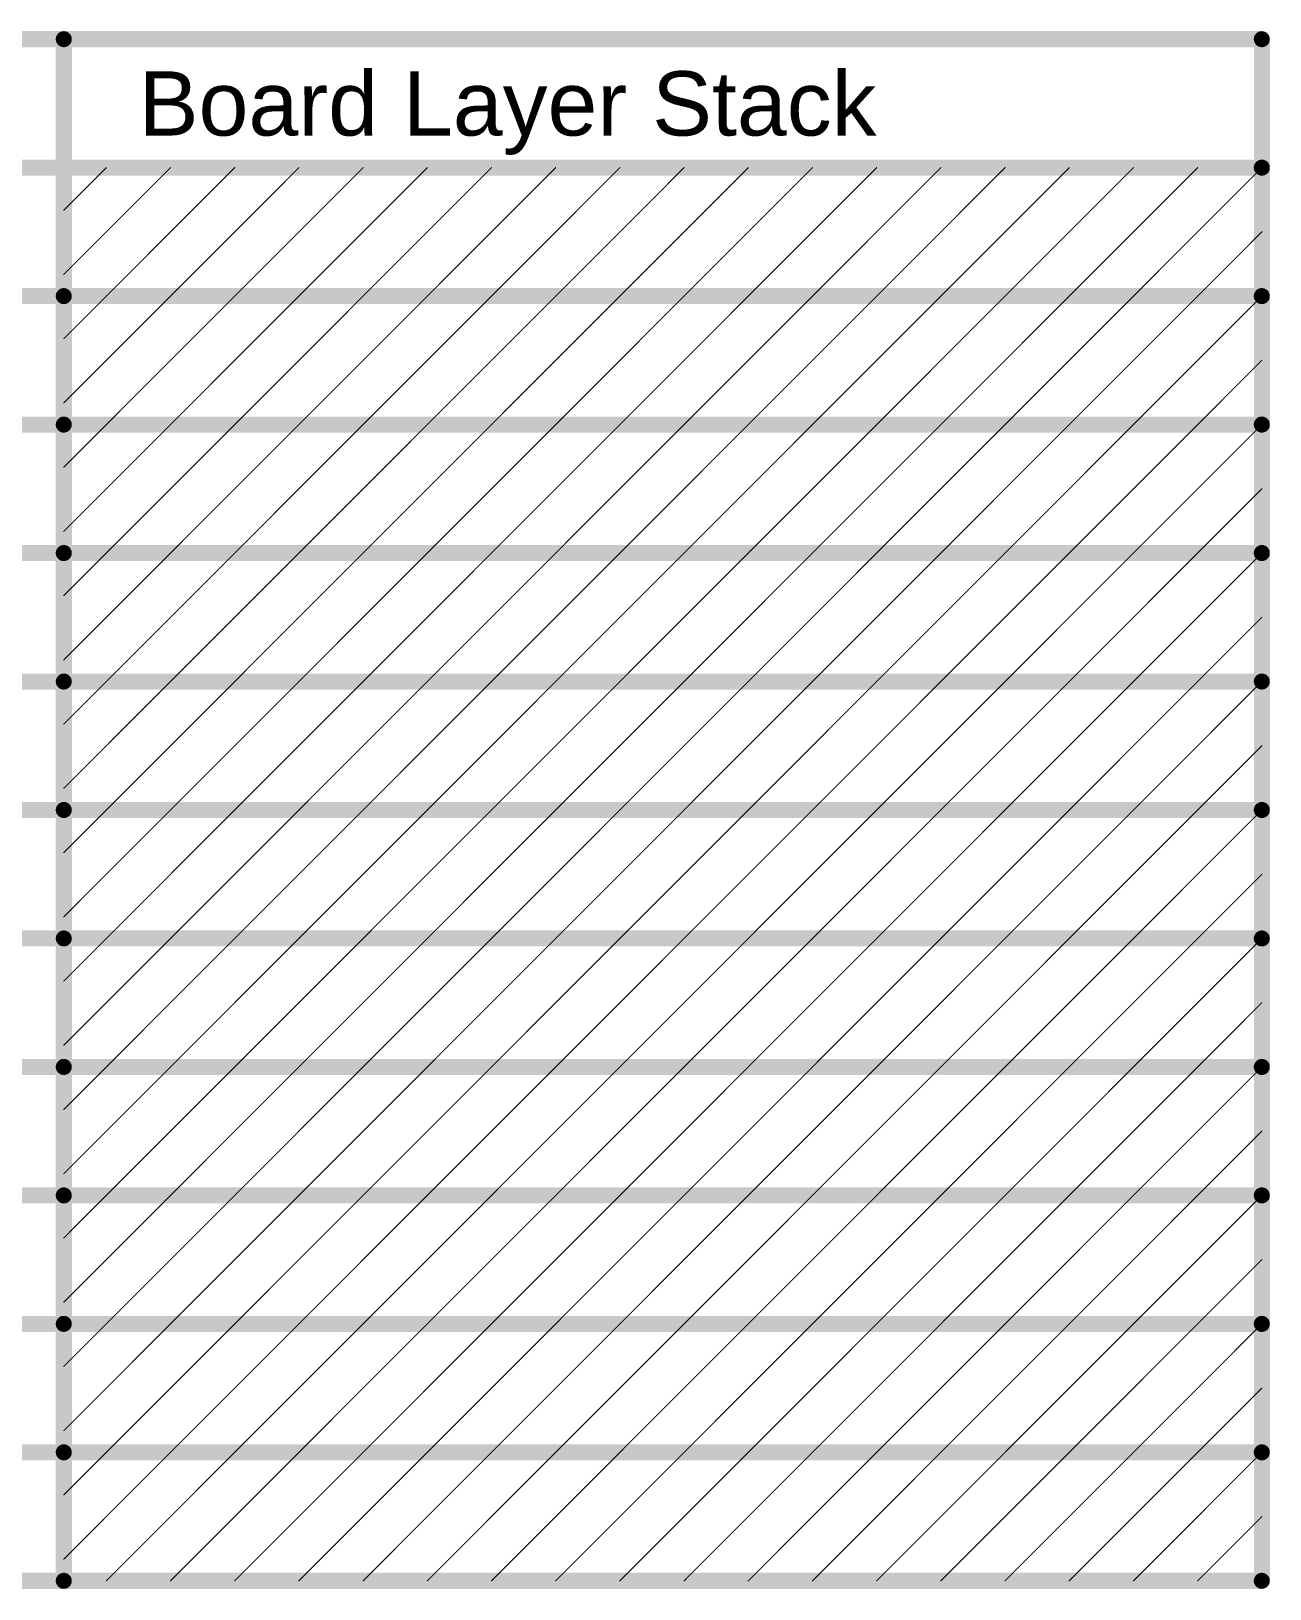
# Model space of a CAD drawing. Header units: millimetres. Extents: x -0.24 to 4.31, y -0.01 to 3.37.
# Drawn here: x 3.154 to 4.312, y 1.912 to 3.368 of the extents above; entities that cross this region are included whole.
import ezdxf

# ---------------------------------------------------------------- set-up
doc = ezdxf.new("R2010")
doc.units = ezdxf.units.MM
doc.header["$MEASUREMENT"] = 0
doc.layers.add('Mechanical1', color=6, linetype='Continuous')
doc.styles.add('Arial', font='', dxfattribs={"height": 0.2})
doc.styles.get('Arial').set_extended_font_data('Arial')

msp = doc.modelspace()

# ---------------------------------------------------------------- linework, layer by layer
at = {"layer": 'Mechanical1'}
for points, const_width in [([(-0.2344, 3.36), (4.3044, 3.36)], 0.015), ([(3.1847, 1.92), (3.1847, 3.36)], 0.015), ([(4.3044, 1.92), (4.3044, 3.36)], 0.015), ([(-0.2344, 3.24), (4.3044, 3.24)], 0.015), ([(3.1847, 3.1403), (3.2844, 3.24)], 0.001), ([(3.1847, 3.2003), (3.2244, 3.24)], 0.001), ([(3.2244, 3.12), (3.3444, 3.24)], 0.001), ([(3.2844, 3.12), (3.4044, 3.24)], 0.001), ([(3.3444, 3.12), (3.4644, 3.24)], 0.001), ([(3.4044, 3.12), (3.5244, 3.24)], 0.001), ([(3.4644, 3.12), (3.5844, 3.24)], 0.001), ([(3.5244, 3.12), (3.6444, 3.24)], 0.001), ([(3.5844, 3.12), (3.7044, 3.24)], 0.001), ([(3.6444, 3.12), (3.7644, 3.24)], 0.001), ([(3.7044, 3.12), (3.8244, 3.24)], 0.001), ([(3.7644, 3.12), (3.8844, 3.24)], 0.001), ([(3.8244, 3.12), (3.9444, 3.24)], 0.001), ([(3.8844, 3.12), (4.0044, 3.24)], 0.001), ([(3.9444, 3.12), (4.0644, 3.24)], 0.001), ([(4.0044, 3.12), (4.1244, 3.24)], 0.001), ([(4.0644, 3.12), (4.1844, 3.24)], 0.001), ([(4.1244, 3.12), (4.2444, 3.24)], 0.001), ([(4.1844, 3.12), (4.3044, 3.24)], 0.001), ([(4.2444, 3.12), (4.3044, 3.18)], 0.001), ([(2.6148, 3.12), (3.1847, 3.12)], 0.015), ([(3.1847, 3.12), (4.3044, 3.12)], 0.015), ([(3.1847, 3.0203), (3.2844, 3.12)], 0.001), ([(3.1847, 3.0803), (3.2244, 3.12)], 0.001), ([(3.2244, 3), (3.3444, 3.12)], 0.001), ([(3.2844, 3), (3.4044, 3.12)], 0.001), ([(3.3444, 3), (3.4644, 3.12)], 0.001), ([(3.4044, 3), (3.5244, 3.12)], 0.001), ([(3.4644, 3), (3.5844, 3.12)], 0.001), ([(3.5244, 3), (3.6444, 3.12)], 0.001), ([(3.5844, 3), (3.7044, 3.12)], 0.001), ([(3.6444, 3), (3.7644, 3.12)], 0.001), ([(3.7044, 3), (3.8244, 3.12)], 0.001), ([(3.7644, 3), (3.8844, 3.12)], 0.001), ([(3.8244, 3), (3.9444, 3.12)], 0.001), ([(3.8844, 3), (4.0044, 3.12)], 0.001), ([(3.9444, 3), (4.0644, 3.12)], 0.001), ([(4.0044, 3), (4.1244, 3.12)], 0.001), ([(4.0644, 3), (4.1844, 3.12)], 0.001), ([(4.1244, 3), (4.2444, 3.12)], 0.001), ([(4.1844, 3), (4.3044, 3.12)], 0.001), ([(4.2444, 3), (4.3044, 3.06)], 0.001), ([(2.6148, 3), (3.1847, 3)], 0.015), ([(3.1847, 3), (4.3044, 3)], 0.015), ([(3.1847, 2.9003), (3.2844, 3)], 0.001), ([(3.1847, 2.9603), (3.2244, 3)], 0.001), ([(3.2244, 2.88), (3.3444, 3)], 0.001), ([(3.2844, 2.88), (3.4044, 3)], 0.001), ([(3.3444, 2.88), (3.4644, 3)], 0.001), ([(3.4044, 2.88), (3.5244, 3)], 0.001), ([(3.4644, 2.88), (3.5844, 3)], 0.001), ([(3.5244, 2.88), (3.6444, 3)], 0.001), ([(3.5844, 2.88), (3.7044, 3)], 0.001), ([(3.6444, 2.88), (3.7644, 3)], 0.001), ([(3.7044, 2.88), (3.8244, 3)], 0.001), ([(3.7644, 2.88), (3.8844, 3)], 0.001), ([(3.8244, 2.88), (3.9444, 3)], 0.001), ([(3.8844, 2.88), (4.0044, 3)], 0.001), ([(3.9444, 2.88), (4.0644, 3)], 0.001), ([(4.0044, 2.88), (4.1244, 3)], 0.001), ([(4.0644, 2.88), (4.1844, 3)], 0.001), ([(4.1244, 2.88), (4.2444, 3)], 0.001), ([(4.1844, 2.88), (4.3044, 3)], 0.001), ([(4.2444, 2.88), (4.3044, 2.94)], 0.001), ([(2.6148, 2.88), (3.1847, 2.88)], 0.015), ([(3.1847, 2.88), (4.3044, 2.88)], 0.015), ([(3.1847, 2.7803), (3.2844, 2.88)], 0.001), ([(3.1847, 2.8403), (3.2244, 2.88)], 0.001), ([(3.2244, 2.76), (3.3444, 2.88)], 0.001), ([(3.2844, 2.76), (3.4044, 2.88)], 0.001), ([(3.3444, 2.76), (3.4644, 2.88)], 0.001), ([(3.4044, 2.76), (3.5244, 2.88)], 0.001), ([(3.4644, 2.76), (3.5844, 2.88)], 0.001), ([(3.5244, 2.76), (3.6444, 2.88)], 0.001), ([(3.5844, 2.76), (3.7044, 2.88)], 0.001), ([(3.6444, 2.76), (3.7644, 2.88)], 0.001), ([(3.7044, 2.76), (3.8244, 2.88)], 0.001), ([(3.7644, 2.76), (3.8844, 2.88)], 0.001), ([(3.8244, 2.76), (3.9444, 2.88)], 0.001), ([(3.8844, 2.76), (4.0044, 2.88)], 0.001), ([(3.9444, 2.76), (4.0644, 2.88)], 0.001), ([(4.0044, 2.76), (4.1244, 2.88)], 0.001), ([(4.0644, 2.76), (4.1844, 2.88)], 0.001), ([(4.1244, 2.76), (4.2444, 2.88)], 0.001), ([(4.1844, 2.76), (4.3044, 2.88)], 0.001), ([(4.2444, 2.76), (4.3044, 2.82)], 0.001), ([(2.6148, 2.76), (3.1847, 2.76)], 0.015), ([(3.1847, 2.76), (4.3044, 2.76)], 0.015), ([(3.1847, 2.6603), (3.2844, 2.76)], 0.001), ([(3.1847, 2.7203), (3.2244, 2.76)], 0.001), ([(3.2244, 2.64), (3.3444, 2.76)], 0.001), ([(3.2844, 2.64), (3.4044, 2.76)], 0.001), ([(3.3444, 2.64), (3.4644, 2.76)], 0.001), ([(3.4044, 2.64), (3.5244, 2.76)], 0.001), ([(3.4644, 2.64), (3.5844, 2.76)], 0.001), ([(3.5244, 2.64), (3.6444, 2.76)], 0.001), ([(3.5844, 2.64), (3.7044, 2.76)], 0.001), ([(3.6444, 2.64), (3.7644, 2.76)], 0.001), ([(3.7044, 2.64), (3.8244, 2.76)], 0.001), ([(3.7644, 2.64), (3.8844, 2.76)], 0.001), ([(3.8244, 2.64), (3.9444, 2.76)], 0.001), ([(3.8844, 2.64), (4.0044, 2.76)], 0.001), ([(3.9444, 2.64), (4.0644, 2.76)], 0.001), ([(4.0044, 2.64), (4.1244, 2.76)], 0.001), ([(4.0644, 2.64), (4.1844, 2.76)], 0.001), ([(4.1244, 2.64), (4.2444, 2.76)], 0.001), ([(4.1844, 2.64), (4.3044, 2.76)], 0.001), ([(4.2444, 2.64), (4.3044, 2.7)], 0.001), ([(2.6148, 2.64), (3.1847, 2.64)], 0.015), ([(3.1847, 2.64), (4.3044, 2.64)], 0.015), ([(3.1847, 2.5403), (3.2844, 2.64)], 0.001), ([(3.1847, 2.6003), (3.2244, 2.64)], 0.001), ([(3.2244, 2.52), (3.3444, 2.64)], 0.001), ([(3.2844, 2.52), (3.4044, 2.64)], 0.001), ([(3.3444, 2.52), (3.4644, 2.64)], 0.001), ([(3.4044, 2.52), (3.5244, 2.64)], 0.001), ([(3.4644, 2.52), (3.5844, 2.64)], 0.001), ([(3.5244, 2.52), (3.6444, 2.64)], 0.001), ([(3.5844, 2.52), (3.7044, 2.64)], 0.001), ([(3.6444, 2.52), (3.7644, 2.64)], 0.001), ([(3.7044, 2.52), (3.8244, 2.64)], 0.001), ([(3.7644, 2.52), (3.8844, 2.64)], 0.001), ([(3.8244, 2.52), (3.9444, 2.64)], 0.001), ([(3.8844, 2.52), (4.0044, 2.64)], 0.001), ([(3.9444, 2.52), (4.0644, 2.64)], 0.001), ([(4.0044, 2.52), (4.1244, 2.64)], 0.001), ([(4.0644, 2.52), (4.1844, 2.64)], 0.001), ([(4.1244, 2.52), (4.2444, 2.64)], 0.001), ([(4.1844, 2.52), (4.3044, 2.64)], 0.001), ([(4.2444, 2.52), (4.3044, 2.58)], 0.001), ([(2.6148, 2.52), (3.1847, 2.52)], 0.015), ([(3.1847, 2.52), (4.3044, 2.52)], 0.015), ([(3.1847, 2.4203), (3.2844, 2.52)], 0.001), ([(3.1847, 2.4803), (3.2244, 2.52)], 0.001), ([(3.2244, 2.4), (3.3444, 2.52)], 0.001), ([(3.2844, 2.4), (3.4044, 2.52)], 0.001), ([(3.3444, 2.4), (3.4644, 2.52)], 0.001), ([(3.4044, 2.4), (3.5244, 2.52)], 0.001), ([(3.4644, 2.4), (3.5844, 2.52)], 0.001), ([(3.5244, 2.4), (3.6444, 2.52)], 0.001), ([(3.5844, 2.4), (3.7044, 2.52)], 0.001), ([(3.6444, 2.4), (3.7644, 2.52)], 0.001), ([(3.7044, 2.4), (3.8244, 2.52)], 0.001), ([(3.7644, 2.4), (3.8844, 2.52)], 0.001), ([(3.8244, 2.4), (3.9444, 2.52)], 0.001), ([(3.8844, 2.4), (4.0044, 2.52)], 0.001), ([(3.9444, 2.4), (4.0644, 2.52)], 0.001), ([(4.0044, 2.4), (4.1244, 2.52)], 0.001), ([(4.0644, 2.4), (4.1844, 2.52)], 0.001), ([(4.1244, 2.4), (4.2444, 2.52)], 0.001), ([(4.1844, 2.4), (4.3044, 2.52)], 0.001), ([(4.2444, 2.4), (4.3044, 2.46)], 0.001), ([(2.6148, 2.4), (3.1847, 2.4)], 0.015), ([(3.1847, 2.4), (4.3044, 2.4)], 0.015), ([(3.1847, 2.3003), (3.2844, 2.4)], 0.001), ([(3.1847, 2.3603), (3.2244, 2.4)], 0.001), ([(3.2244, 2.28), (3.3444, 2.4)], 0.001), ([(3.2844, 2.28), (3.4044, 2.4)], 0.001), ([(3.3444, 2.28), (3.4644, 2.4)], 0.001), ([(3.4044, 2.28), (3.5244, 2.4)], 0.001), ([(3.4644, 2.28), (3.5844, 2.4)], 0.001), ([(3.5244, 2.28), (3.6444, 2.4)], 0.001), ([(3.5844, 2.28), (3.7044, 2.4)], 0.001), ([(3.6444, 2.28), (3.7644, 2.4)], 0.001), ([(3.7044, 2.28), (3.8244, 2.4)], 0.001), ([(3.7644, 2.28), (3.8844, 2.4)], 0.001), ([(3.8244, 2.28), (3.9444, 2.4)], 0.001), ([(3.8844, 2.28), (4.0044, 2.4)], 0.001), ([(3.9444, 2.28), (4.0644, 2.4)], 0.001), ([(4.0044, 2.28), (4.1244, 2.4)], 0.001), ([(4.0644, 2.28), (4.1844, 2.4)], 0.001), ([(4.1244, 2.28), (4.2444, 2.4)], 0.001), ([(4.1844, 2.28), (4.3044, 2.4)], 0.001), ([(4.2444, 2.28), (4.3044, 2.34)], 0.001), ([(2.6148, 2.28), (3.1847, 2.28)], 0.015), ([(3.1847, 2.28), (4.3044, 2.28)], 0.015), ([(3.1847, 2.1803), (3.2844, 2.28)], 0.001), ([(3.1847, 2.2403), (3.2244, 2.28)], 0.001), ([(3.2244, 2.16), (3.3444, 2.28)], 0.001), ([(3.2844, 2.16), (3.4044, 2.28)], 0.001), ([(3.3444, 2.16), (3.4644, 2.28)], 0.001), ([(3.4044, 2.16), (3.5244, 2.28)], 0.001), ([(3.4644, 2.16), (3.5844, 2.28)], 0.001), ([(3.5244, 2.16), (3.6444, 2.28)], 0.001), ([(3.5844, 2.16), (3.7044, 2.28)], 0.001), ([(3.6444, 2.16), (3.7644, 2.28)], 0.001), ([(3.7044, 2.16), (3.8244, 2.28)], 0.001), ([(3.7644, 2.16), (3.8844, 2.28)], 0.001), ([(3.8244, 2.16), (3.9444, 2.28)], 0.001), ([(3.8844, 2.16), (4.0044, 2.28)], 0.001), ([(3.9444, 2.16), (4.0644, 2.28)], 0.001), ([(4.0044, 2.16), (4.1244, 2.28)], 0.001), ([(4.0644, 2.16), (4.1844, 2.28)], 0.001), ([(4.1244, 2.16), (4.2444, 2.28)], 0.001), ([(4.1844, 2.16), (4.3044, 2.28)], 0.001), ([(4.2444, 2.16), (4.3044, 2.22)], 0.001), ([(2.6148, 2.16), (3.1847, 2.16)], 0.015), ([(3.1847, 2.16), (4.3044, 2.16)], 0.015), ([(3.1847, 2.0603), (3.2844, 2.16)], 0.001), ([(3.1847, 2.1203), (3.2244, 2.16)], 0.001), ([(3.2244, 2.04), (3.3444, 2.16)], 0.001), ([(3.2844, 2.04), (3.4044, 2.16)], 0.001), ([(3.3444, 2.04), (3.4644, 2.16)], 0.001), ([(3.4044, 2.04), (3.5244, 2.16)], 0.001), ([(3.4644, 2.04), (3.5844, 2.16)], 0.001), ([(3.5244, 2.04), (3.6444, 2.16)], 0.001), ([(3.5844, 2.04), (3.7044, 2.16)], 0.001), ([(3.6444, 2.04), (3.7644, 2.16)], 0.001), ([(3.7044, 2.04), (3.8244, 2.16)], 0.001), ([(3.7644, 2.04), (3.8844, 2.16)], 0.001), ([(3.8244, 2.04), (3.9444, 2.16)], 0.001), ([(3.8844, 2.04), (4.0044, 2.16)], 0.001), ([(3.9444, 2.04), (4.0644, 2.16)], 0.001), ([(4.0044, 2.04), (4.1244, 2.16)], 0.001), ([(4.0644, 2.04), (4.1844, 2.16)], 0.001), ([(4.1244, 2.04), (4.2444, 2.16)], 0.001), ([(4.1844, 2.04), (4.3044, 2.16)], 0.001), ([(4.2444, 2.04), (4.3044, 2.1)], 0.001), ([(2.6148, 2.04), (3.1847, 2.04)], 0.015), ([(3.1847, 2.04), (4.3044, 2.04)], 0.015), ([(3.1847, 1.9403), (3.2844, 2.04)], 0.001), ([(3.1847, 2.0003), (3.2244, 2.04)], 0.001), ([(3.2244, 1.92), (3.3444, 2.04)], 0.001), ([(3.2844, 1.92), (3.4044, 2.04)], 0.001), ([(3.3444, 1.92), (3.4644, 2.04)], 0.001), ([(3.4044, 1.92), (3.5244, 2.04)], 0.001), ([(3.4644, 1.92), (3.5844, 2.04)], 0.001), ([(3.5244, 1.92), (3.6444, 2.04)], 0.001), ([(3.5844, 1.92), (3.7044, 2.04)], 0.001), ([(3.6444, 1.92), (3.7644, 2.04)], 0.001), ([(3.7044, 1.92), (3.8244, 2.04)], 0.001), ([(3.7644, 1.92), (3.8844, 2.04)], 0.001), ([(3.8244, 1.92), (3.9444, 2.04)], 0.001), ([(3.8844, 1.92), (4.0044, 2.04)], 0.001), ([(3.9444, 1.92), (4.0644, 2.04)], 0.001), ([(4.0044, 1.92), (4.1244, 2.04)], 0.001), ([(4.0644, 1.92), (4.1844, 2.04)], 0.001), ([(4.1244, 1.92), (4.2444, 2.04)], 0.001), ([(4.1844, 1.92), (4.3044, 2.04)], 0.001), ([(4.2444, 1.92), (4.3044, 1.98)], 0.001), ([(2.6148, 1.92), (3.1847, 1.92)], 0.015), ([(3.1847, 1.92), (4.3044, 1.92)], 0.015)]:
    msp.add_lwpolyline(points, dxfattribs=dict(at, const_width=const_width))
for points, const_width in [([(3.1809, 3.36, 1), (3.1884, 3.36, 1)], 0.0075), ([(4.3006, 3.36, 1), (4.3081, 3.36, 1)], 0.0075), ([(4.3006, 3.36, 1), (4.3081, 3.36, 1)], 0.0075), ([(4.3006, 3.24, 1), (4.3081, 3.24, 1)], 0.0075), ([(3.2241, 3.24, 1), (3.2246, 3.24, 1)], 0.0005), ([(3.2841, 3.24, 1), (3.2846, 3.24, 1)], 0.0005), ([(3.3441, 3.24, 1), (3.3446, 3.24, 1)], 0.0005), ([(3.4041, 3.24, 1), (3.4046, 3.24, 1)], 0.0005), ([(3.4641, 3.24, 1), (3.4646, 3.24, 1)], 0.0005), ([(3.5241, 3.24, 1), (3.5246, 3.24, 1)], 0.0005), ([(3.5841, 3.24, 1), (3.5846, 3.24, 1)], 0.0005), ([(3.6441, 3.24, 1), (3.6446, 3.24, 1)], 0.0005), ([(3.7041, 3.24, 1), (3.7046, 3.24, 1)], 0.0005), ([(3.7641, 3.24, 1), (3.7646, 3.24, 1)], 0.0005), ([(3.8241, 3.24, 1), (3.8246, 3.24, 1)], 0.0005), ([(3.8841, 3.24, 1), (3.8846, 3.24, 1)], 0.0005), ([(3.9441, 3.24, 1), (3.9446, 3.24, 1)], 0.0005), ([(4.0041, 3.24, 1), (4.0046, 3.24, 1)], 0.0005), ([(4.0641, 3.24, 1), (4.0646, 3.24, 1)], 0.0005), ([(4.1241, 3.24, 1), (4.1246, 3.24, 1)], 0.0005), ([(4.1841, 3.24, 1), (4.1846, 3.24, 1)], 0.0005), ([(4.2441, 3.24, 1), (4.2446, 3.24, 1)], 0.0005), ([(4.3041, 3.24, 1), (4.3046, 3.24, 1)], 0.0005), ([(3.1844, 3.2003, 1), (3.1849, 3.2003, 1)], 0.0005), ([(4.3041, 3.18, 1), (4.3046, 3.18, 1)], 0.0005), ([(3.1844, 3.1403, 1), (3.1849, 3.1403, 1)], 0.0005), ([(3.1809, 3.12, 1), (3.1884, 3.12, 1)], 0.0075), ([(3.1809, 3.12, 1), (3.1884, 3.12, 1)], 0.0075), ([(3.2241, 3.12, 1), (3.2246, 3.12, 1)], 0.0005), ([(3.2241, 3.12, 1), (3.2246, 3.12, 1)], 0.0005), ([(3.2841, 3.12, 1), (3.2846, 3.12, 1)], 0.0005), ([(3.2841, 3.12, 1), (3.2846, 3.12, 1)], 0.0005), ([(3.3441, 3.12, 1), (3.3446, 3.12, 1)], 0.0005), ([(3.3441, 3.12, 1), (3.3446, 3.12, 1)], 0.0005), ([(3.4041, 3.12, 1), (3.4046, 3.12, 1)], 0.0005), ([(3.4041, 3.12, 1), (3.4046, 3.12, 1)], 0.0005), ([(3.4641, 3.12, 1), (3.4646, 3.12, 1)], 0.0005), ([(3.4641, 3.12, 1), (3.4646, 3.12, 1)], 0.0005), ([(3.5241, 3.12, 1), (3.5246, 3.12, 1)], 0.0005), ([(3.5241, 3.12, 1), (3.5246, 3.12, 1)], 0.0005), ([(3.5841, 3.12, 1), (3.5846, 3.12, 1)], 0.0005), ([(3.5841, 3.12, 1), (3.5846, 3.12, 1)], 0.0005), ([(3.6441, 3.12, 1), (3.6446, 3.12, 1)], 0.0005), ([(3.6441, 3.12, 1), (3.6446, 3.12, 1)], 0.0005), ([(3.7041, 3.12, 1), (3.7046, 3.12, 1)], 0.0005), ([(3.7041, 3.12, 1), (3.7046, 3.12, 1)], 0.0005), ([(3.7641, 3.12, 1), (3.7646, 3.12, 1)], 0.0005), ([(3.7641, 3.12, 1), (3.7646, 3.12, 1)], 0.0005), ([(3.8241, 3.12, 1), (3.8246, 3.12, 1)], 0.0005), ([(3.8241, 3.12, 1), (3.8246, 3.12, 1)], 0.0005), ([(3.8841, 3.12, 1), (3.8846, 3.12, 1)], 0.0005), ([(3.8841, 3.12, 1), (3.8846, 3.12, 1)], 0.0005), ([(3.9441, 3.12, 1), (3.9446, 3.12, 1)], 0.0005), ([(3.9441, 3.12, 1), (3.9446, 3.12, 1)], 0.0005), ([(4.0041, 3.12, 1), (4.0046, 3.12, 1)], 0.0005), ([(4.0041, 3.12, 1), (4.0046, 3.12, 1)], 0.0005), ([(4.0641, 3.12, 1), (4.0646, 3.12, 1)], 0.0005), ([(4.0641, 3.12, 1), (4.0646, 3.12, 1)], 0.0005), ([(4.1241, 3.12, 1), (4.1246, 3.12, 1)], 0.0005), ([(4.1241, 3.12, 1), (4.1246, 3.12, 1)], 0.0005), ([(4.1841, 3.12, 1), (4.1846, 3.12, 1)], 0.0005), ([(4.1841, 3.12, 1), (4.1846, 3.12, 1)], 0.0005), ([(4.2441, 3.12, 1), (4.2446, 3.12, 1)], 0.0005), ([(4.2441, 3.12, 1), (4.2446, 3.12, 1)], 0.0005), ([(4.3006, 3.12, 1), (4.3081, 3.12, 1)], 0.0075), ([(4.3041, 3.12, 1), (4.3046, 3.12, 1)], 0.0005), ([(3.1844, 3.0803, 1), (3.1849, 3.0803, 1)], 0.0005), ([(4.3041, 3.06, 1), (4.3046, 3.06, 1)], 0.0005), ([(3.1844, 3.0203, 1), (3.1849, 3.0203, 1)], 0.0005), ([(3.1809, 3, 1), (3.1884, 3, 1)], 0.0075), ([(3.1809, 3, 1), (3.1884, 3, 1)], 0.0075), ([(3.2241, 3, 1), (3.2246, 3, 1)], 0.0005), ([(3.2241, 3, 1), (3.2246, 3, 1)], 0.0005), ([(3.2841, 3, 1), (3.2846, 3, 1)], 0.0005), ([(3.2841, 3, 1), (3.2846, 3, 1)], 0.0005), ([(3.3441, 3, 1), (3.3446, 3, 1)], 0.0005), ([(3.3441, 3, 1), (3.3446, 3, 1)], 0.0005), ([(3.4041, 3, 1), (3.4046, 3, 1)], 0.0005), ([(3.4041, 3, 1), (3.4046, 3, 1)], 0.0005), ([(3.4641, 3, 1), (3.4646, 3, 1)], 0.0005), ([(3.4641, 3, 1), (3.4646, 3, 1)], 0.0005), ([(3.5241, 3, 1), (3.5246, 3, 1)], 0.0005), ([(3.5241, 3, 1), (3.5246, 3, 1)], 0.0005), ([(3.5841, 3, 1), (3.5846, 3, 1)], 0.0005), ([(3.5841, 3, 1), (3.5846, 3, 1)], 0.0005), ([(3.6441, 3, 1), (3.6446, 3, 1)], 0.0005), ([(3.6441, 3, 1), (3.6446, 3, 1)], 0.0005), ([(3.7041, 3, 1), (3.7046, 3, 1)], 0.0005), ([(3.7041, 3, 1), (3.7046, 3, 1)], 0.0005), ([(3.7641, 3, 1), (3.7646, 3, 1)], 0.0005), ([(3.7641, 3, 1), (3.7646, 3, 1)], 0.0005), ([(3.8241, 3, 1), (3.8246, 3, 1)], 0.0005), ([(3.8241, 3, 1), (3.8246, 3, 1)], 0.0005), ([(3.8841, 3, 1), (3.8846, 3, 1)], 0.0005), ([(3.8841, 3, 1), (3.8846, 3, 1)], 0.0005), ([(3.9441, 3, 1), (3.9446, 3, 1)], 0.0005), ([(3.9441, 3, 1), (3.9446, 3, 1)], 0.0005), ([(4.0041, 3, 1), (4.0046, 3, 1)], 0.0005), ([(4.0041, 3, 1), (4.0046, 3, 1)], 0.0005), ([(4.0641, 3, 1), (4.0646, 3, 1)], 0.0005), ([(4.0641, 3, 1), (4.0646, 3, 1)], 0.0005), ([(4.1241, 3, 1), (4.1246, 3, 1)], 0.0005), ([(4.1241, 3, 1), (4.1246, 3, 1)], 0.0005), ([(4.1841, 3, 1), (4.1846, 3, 1)], 0.0005), ([(4.1841, 3, 1), (4.1846, 3, 1)], 0.0005), ([(4.2441, 3, 1), (4.2446, 3, 1)], 0.0005), ([(4.2441, 3, 1), (4.2446, 3, 1)], 0.0005), ([(4.3006, 3, 1), (4.3081, 3, 1)], 0.0075), ([(4.3041, 3, 1), (4.3046, 3, 1)], 0.0005), ([(3.1844, 2.9603, 1), (3.1849, 2.9603, 1)], 0.0005), ([(4.3041, 2.94, 1), (4.3046, 2.94, 1)], 0.0005), ([(3.1844, 2.9003, 1), (3.1849, 2.9003, 1)], 0.0005), ([(3.1809, 2.88, 1), (3.1884, 2.88, 1)], 0.0075), ([(3.1809, 2.88, 1), (3.1884, 2.88, 1)], 0.0075), ([(4.3006, 2.88, 1), (4.3081, 2.88, 1)], 0.0075), ([(3.2241, 2.88, 1), (3.2246, 2.88, 1)], 0.0005), ([(3.2241, 2.88, 1), (3.2246, 2.88, 1)], 0.0005), ([(3.2841, 2.88, 1), (3.2846, 2.88, 1)], 0.0005), ([(3.2841, 2.88, 1), (3.2846, 2.88, 1)], 0.0005), ([(3.3441, 2.88, 1), (3.3446, 2.88, 1)], 0.0005), ([(3.3441, 2.88, 1), (3.3446, 2.88, 1)], 0.0005), ([(3.4041, 2.88, 1), (3.4046, 2.88, 1)], 0.0005), ([(3.4041, 2.88, 1), (3.4046, 2.88, 1)], 0.0005), ([(3.4641, 2.88, 1), (3.4646, 2.88, 1)], 0.0005), ([(3.4641, 2.88, 1), (3.4646, 2.88, 1)], 0.0005), ([(3.5241, 2.88, 1), (3.5246, 2.88, 1)], 0.0005), ([(3.5241, 2.88, 1), (3.5246, 2.88, 1)], 0.0005), ([(3.5841, 2.88, 1), (3.5846, 2.88, 1)], 0.0005), ([(3.5841, 2.88, 1), (3.5846, 2.88, 1)], 0.0005), ([(3.6441, 2.88, 1), (3.6446, 2.88, 1)], 0.0005), ([(3.6441, 2.88, 1), (3.6446, 2.88, 1)], 0.0005), ([(3.7041, 2.88, 1), (3.7046, 2.88, 1)], 0.0005), ([(3.7041, 2.88, 1), (3.7046, 2.88, 1)], 0.0005), ([(3.7641, 2.88, 1), (3.7646, 2.88, 1)], 0.0005), ([(3.7641, 2.88, 1), (3.7646, 2.88, 1)], 0.0005), ([(3.8241, 2.88, 1), (3.8246, 2.88, 1)], 0.0005), ([(3.8241, 2.88, 1), (3.8246, 2.88, 1)], 0.0005), ([(3.8841, 2.88, 1), (3.8846, 2.88, 1)], 0.0005), ([(3.8841, 2.88, 1), (3.8846, 2.88, 1)], 0.0005), ([(3.9441, 2.88, 1), (3.9446, 2.88, 1)], 0.0005), ([(3.9441, 2.88, 1), (3.9446, 2.88, 1)], 0.0005), ([(4.0041, 2.88, 1), (4.0046, 2.88, 1)], 0.0005), ([(4.0041, 2.88, 1), (4.0046, 2.88, 1)], 0.0005), ([(4.0641, 2.88, 1), (4.0646, 2.88, 1)], 0.0005), ([(4.0641, 2.88, 1), (4.0646, 2.88, 1)], 0.0005), ([(4.1241, 2.88, 1), (4.1246, 2.88, 1)], 0.0005), ([(4.1241, 2.88, 1), (4.1246, 2.88, 1)], 0.0005), ([(4.1841, 2.88, 1), (4.1846, 2.88, 1)], 0.0005), ([(4.1841, 2.88, 1), (4.1846, 2.88, 1)], 0.0005), ([(4.2441, 2.88, 1), (4.2446, 2.88, 1)], 0.0005), ([(4.2441, 2.88, 1), (4.2446, 2.88, 1)], 0.0005), ([(4.3041, 2.88, 1), (4.3046, 2.88, 1)], 0.0005), ([(3.1844, 2.8403, 1), (3.1849, 2.8403, 1)], 0.0005), ([(4.3041, 2.82, 1), (4.3046, 2.82, 1)], 0.0005), ([(3.1844, 2.7803, 1), (3.1849, 2.7803, 1)], 0.0005), ([(3.1809, 2.76, 1), (3.1884, 2.76, 1)], 0.0075), ([(3.1809, 2.76, 1), (3.1884, 2.76, 1)], 0.0075), ([(4.3006, 2.76, 1), (4.3081, 2.76, 1)], 0.0075), ([(3.2241, 2.76, 1), (3.2246, 2.76, 1)], 0.0005), ([(3.2241, 2.76, 1), (3.2246, 2.76, 1)], 0.0005), ([(3.2841, 2.76, 1), (3.2846, 2.76, 1)], 0.0005), ([(3.2841, 2.76, 1), (3.2846, 2.76, 1)], 0.0005), ([(3.3441, 2.76, 1), (3.3446, 2.76, 1)], 0.0005), ([(3.3441, 2.76, 1), (3.3446, 2.76, 1)], 0.0005), ([(3.4041, 2.76, 1), (3.4046, 2.76, 1)], 0.0005), ([(3.4041, 2.76, 1), (3.4046, 2.76, 1)], 0.0005), ([(3.4641, 2.76, 1), (3.4646, 2.76, 1)], 0.0005), ([(3.4641, 2.76, 1), (3.4646, 2.76, 1)], 0.0005), ([(3.5241, 2.76, 1), (3.5246, 2.76, 1)], 0.0005), ([(3.5241, 2.76, 1), (3.5246, 2.76, 1)], 0.0005), ([(3.5841, 2.76, 1), (3.5846, 2.76, 1)], 0.0005), ([(3.5841, 2.76, 1), (3.5846, 2.76, 1)], 0.0005), ([(3.6441, 2.76, 1), (3.6446, 2.76, 1)], 0.0005), ([(3.6441, 2.76, 1), (3.6446, 2.76, 1)], 0.0005), ([(3.7041, 2.76, 1), (3.7046, 2.76, 1)], 0.0005), ([(3.7041, 2.76, 1), (3.7046, 2.76, 1)], 0.0005), ([(3.7641, 2.76, 1), (3.7646, 2.76, 1)], 0.0005), ([(3.7641, 2.76, 1), (3.7646, 2.76, 1)], 0.0005), ([(3.8241, 2.76, 1), (3.8246, 2.76, 1)], 0.0005), ([(3.8241, 2.76, 1), (3.8246, 2.76, 1)], 0.0005), ([(3.8841, 2.76, 1), (3.8846, 2.76, 1)], 0.0005), ([(3.8841, 2.76, 1), (3.8846, 2.76, 1)], 0.0005), ([(3.9441, 2.76, 1), (3.9446, 2.76, 1)], 0.0005), ([(3.9441, 2.76, 1), (3.9446, 2.76, 1)], 0.0005), ([(4.0041, 2.76, 1), (4.0046, 2.76, 1)], 0.0005), ([(4.0041, 2.76, 1), (4.0046, 2.76, 1)], 0.0005), ([(4.0641, 2.76, 1), (4.0646, 2.76, 1)], 0.0005), ([(4.0641, 2.76, 1), (4.0646, 2.76, 1)], 0.0005), ([(4.1241, 2.76, 1), (4.1246, 2.76, 1)], 0.0005), ([(4.1241, 2.76, 1), (4.1246, 2.76, 1)], 0.0005), ([(4.1841, 2.76, 1), (4.1846, 2.76, 1)], 0.0005), ([(4.1841, 2.76, 1), (4.1846, 2.76, 1)], 0.0005), ([(4.2441, 2.76, 1), (4.2446, 2.76, 1)], 0.0005), ([(4.2441, 2.76, 1), (4.2446, 2.76, 1)], 0.0005), ([(4.3041, 2.76, 1), (4.3046, 2.76, 1)], 0.0005), ([(3.1844, 2.7203, 1), (3.1849, 2.7203, 1)], 0.0005), ([(4.3041, 2.7, 1), (4.3046, 2.7, 1)], 0.0005), ([(3.1844, 2.6603, 1), (3.1849, 2.6603, 1)], 0.0005), ([(3.1809, 2.64, 1), (3.1884, 2.64, 1)], 0.0075), ([(3.1809, 2.64, 1), (3.1884, 2.64, 1)], 0.0075), ([(3.2241, 2.64, 1), (3.2246, 2.64, 1)], 0.0005), ([(3.2241, 2.64, 1), (3.2246, 2.64, 1)], 0.0005), ([(3.2841, 2.64, 1), (3.2846, 2.64, 1)], 0.0005), ([(3.2841, 2.64, 1), (3.2846, 2.64, 1)], 0.0005), ([(3.3441, 2.64, 1), (3.3446, 2.64, 1)], 0.0005), ([(3.3441, 2.64, 1), (3.3446, 2.64, 1)], 0.0005), ([(3.4041, 2.64, 1), (3.4046, 2.64, 1)], 0.0005), ([(3.4041, 2.64, 1), (3.4046, 2.64, 1)], 0.0005), ([(3.4641, 2.64, 1), (3.4646, 2.64, 1)], 0.0005), ([(3.4641, 2.64, 1), (3.4646, 2.64, 1)], 0.0005), ([(3.5241, 2.64, 1), (3.5246, 2.64, 1)], 0.0005), ([(3.5241, 2.64, 1), (3.5246, 2.64, 1)], 0.0005), ([(3.5841, 2.64, 1), (3.5846, 2.64, 1)], 0.0005), ([(3.5841, 2.64, 1), (3.5846, 2.64, 1)], 0.0005), ([(3.6441, 2.64, 1), (3.6446, 2.64, 1)], 0.0005), ([(3.6441, 2.64, 1), (3.6446, 2.64, 1)], 0.0005), ([(3.7041, 2.64, 1), (3.7046, 2.64, 1)], 0.0005), ([(3.7041, 2.64, 1), (3.7046, 2.64, 1)], 0.0005), ([(3.7641, 2.64, 1), (3.7646, 2.64, 1)], 0.0005), ([(3.7641, 2.64, 1), (3.7646, 2.64, 1)], 0.0005), ([(3.8241, 2.64, 1), (3.8246, 2.64, 1)], 0.0005), ([(3.8241, 2.64, 1), (3.8246, 2.64, 1)], 0.0005), ([(3.8841, 2.64, 1), (3.8846, 2.64, 1)], 0.0005), ([(3.8841, 2.64, 1), (3.8846, 2.64, 1)], 0.0005), ([(3.9441, 2.64, 1), (3.9446, 2.64, 1)], 0.0005), ([(3.9441, 2.64, 1), (3.9446, 2.64, 1)], 0.0005), ([(4.0041, 2.64, 1), (4.0046, 2.64, 1)], 0.0005), ([(4.0041, 2.64, 1), (4.0046, 2.64, 1)], 0.0005), ([(4.0641, 2.64, 1), (4.0646, 2.64, 1)], 0.0005), ([(4.0641, 2.64, 1), (4.0646, 2.64, 1)], 0.0005), ([(4.1241, 2.64, 1), (4.1246, 2.64, 1)], 0.0005), ([(4.1241, 2.64, 1), (4.1246, 2.64, 1)], 0.0005), ([(4.1841, 2.64, 1), (4.1846, 2.64, 1)], 0.0005), ([(4.1841, 2.64, 1), (4.1846, 2.64, 1)], 0.0005), ([(4.2441, 2.64, 1), (4.2446, 2.64, 1)], 0.0005), ([(4.2441, 2.64, 1), (4.2446, 2.64, 1)], 0.0005), ([(4.3006, 2.64, 1), (4.3081, 2.64, 1)], 0.0075), ([(4.3041, 2.64, 1), (4.3046, 2.64, 1)], 0.0005), ([(3.1844, 2.6003, 1), (3.1849, 2.6003, 1)], 0.0005), ([(4.3041, 2.58, 1), (4.3046, 2.58, 1)], 0.0005), ([(3.1844, 2.5403, 1), (3.1849, 2.5403, 1)], 0.0005), ([(3.1809, 2.52, 1), (3.1884, 2.52, 1)], 0.0075), ([(3.1809, 2.52, 1), (3.1884, 2.52, 1)], 0.0075), ([(3.2241, 2.52, 1), (3.2246, 2.52, 1)], 0.0005), ([(3.2241, 2.52, 1), (3.2246, 2.52, 1)], 0.0005), ([(3.2841, 2.52, 1), (3.2846, 2.52, 1)], 0.0005), ([(3.2841, 2.52, 1), (3.2846, 2.52, 1)], 0.0005), ([(3.3441, 2.52, 1), (3.3446, 2.52, 1)], 0.0005), ([(3.3441, 2.52, 1), (3.3446, 2.52, 1)], 0.0005), ([(3.4041, 2.52, 1), (3.4046, 2.52, 1)], 0.0005), ([(3.4041, 2.52, 1), (3.4046, 2.52, 1)], 0.0005), ([(3.4641, 2.52, 1), (3.4646, 2.52, 1)], 0.0005), ([(3.4641, 2.52, 1), (3.4646, 2.52, 1)], 0.0005), ([(3.5241, 2.52, 1), (3.5246, 2.52, 1)], 0.0005), ([(3.5241, 2.52, 1), (3.5246, 2.52, 1)], 0.0005), ([(3.5841, 2.52, 1), (3.5846, 2.52, 1)], 0.0005), ([(3.5841, 2.52, 1), (3.5846, 2.52, 1)], 0.0005), ([(3.6441, 2.52, 1), (3.6446, 2.52, 1)], 0.0005), ([(3.6441, 2.52, 1), (3.6446, 2.52, 1)], 0.0005), ([(3.7041, 2.52, 1), (3.7046, 2.52, 1)], 0.0005), ([(3.7041, 2.52, 1), (3.7046, 2.52, 1)], 0.0005), ([(3.7641, 2.52, 1), (3.7646, 2.52, 1)], 0.0005), ([(3.7641, 2.52, 1), (3.7646, 2.52, 1)], 0.0005), ([(3.8241, 2.52, 1), (3.8246, 2.52, 1)], 0.0005), ([(3.8241, 2.52, 1), (3.8246, 2.52, 1)], 0.0005), ([(3.8841, 2.52, 1), (3.8846, 2.52, 1)], 0.0005), ([(3.8841, 2.52, 1), (3.8846, 2.52, 1)], 0.0005), ([(3.9441, 2.52, 1), (3.9446, 2.52, 1)], 0.0005), ([(3.9441, 2.52, 1), (3.9446, 2.52, 1)], 0.0005), ([(4.0041, 2.52, 1), (4.0046, 2.52, 1)], 0.0005), ([(4.0041, 2.52, 1), (4.0046, 2.52, 1)], 0.0005), ([(4.0641, 2.52, 1), (4.0646, 2.52, 1)], 0.0005), ([(4.0641, 2.52, 1), (4.0646, 2.52, 1)], 0.0005), ([(4.1241, 2.52, 1), (4.1246, 2.52, 1)], 0.0005), ([(4.1241, 2.52, 1), (4.1246, 2.52, 1)], 0.0005), ([(4.1841, 2.52, 1), (4.1846, 2.52, 1)], 0.0005), ([(4.1841, 2.52, 1), (4.1846, 2.52, 1)], 0.0005), ([(4.2441, 2.52, 1), (4.2446, 2.52, 1)], 0.0005), ([(4.2441, 2.52, 1), (4.2446, 2.52, 1)], 0.0005), ([(4.3006, 2.52, 1), (4.3081, 2.52, 1)], 0.0075), ([(4.3041, 2.52, 1), (4.3046, 2.52, 1)], 0.0005), ([(3.1844, 2.4803, 1), (3.1849, 2.4803, 1)], 0.0005), ([(4.3041, 2.46, 1), (4.3046, 2.46, 1)], 0.0005), ([(3.1844, 2.4203, 1), (3.1849, 2.4203, 1)], 0.0005), ([(3.1809, 2.4, 1), (3.1884, 2.4, 1)], 0.0075), ([(3.1809, 2.4, 1), (3.1884, 2.4, 1)], 0.0075), ([(4.3006, 2.4, 1), (4.3081, 2.4, 1)], 0.0075), ([(3.2241, 2.4, 1), (3.2246, 2.4, 1)], 0.0005), ([(3.2241, 2.4, 1), (3.2246, 2.4, 1)], 0.0005), ([(3.2841, 2.4, 1), (3.2846, 2.4, 1)], 0.0005), ([(3.2841, 2.4, 1), (3.2846, 2.4, 1)], 0.0005), ([(3.3441, 2.4, 1), (3.3446, 2.4, 1)], 0.0005), ([(3.3441, 2.4, 1), (3.3446, 2.4, 1)], 0.0005), ([(3.4041, 2.4, 1), (3.4046, 2.4, 1)], 0.0005), ([(3.4041, 2.4, 1), (3.4046, 2.4, 1)], 0.0005), ([(3.4641, 2.4, 1), (3.4646, 2.4, 1)], 0.0005), ([(3.4641, 2.4, 1), (3.4646, 2.4, 1)], 0.0005), ([(3.5241, 2.4, 1), (3.5246, 2.4, 1)], 0.0005), ([(3.5241, 2.4, 1), (3.5246, 2.4, 1)], 0.0005), ([(3.5841, 2.4, 1), (3.5846, 2.4, 1)], 0.0005), ([(3.5841, 2.4, 1), (3.5846, 2.4, 1)], 0.0005), ([(3.6441, 2.4, 1), (3.6446, 2.4, 1)], 0.0005), ([(3.6441, 2.4, 1), (3.6446, 2.4, 1)], 0.0005), ([(3.7041, 2.4, 1), (3.7046, 2.4, 1)], 0.0005), ([(3.7041, 2.4, 1), (3.7046, 2.4, 1)], 0.0005), ([(3.7641, 2.4, 1), (3.7646, 2.4, 1)], 0.0005), ([(3.7641, 2.4, 1), (3.7646, 2.4, 1)], 0.0005), ([(3.8241, 2.4, 1), (3.8246, 2.4, 1)], 0.0005), ([(3.8241, 2.4, 1), (3.8246, 2.4, 1)], 0.0005), ([(3.8841, 2.4, 1), (3.8846, 2.4, 1)], 0.0005), ([(3.8841, 2.4, 1), (3.8846, 2.4, 1)], 0.0005), ([(3.9441, 2.4, 1), (3.9446, 2.4, 1)], 0.0005), ([(3.9441, 2.4, 1), (3.9446, 2.4, 1)], 0.0005), ([(4.0041, 2.4, 1), (4.0046, 2.4, 1)], 0.0005), ([(4.0041, 2.4, 1), (4.0046, 2.4, 1)], 0.0005), ([(4.0641, 2.4, 1), (4.0646, 2.4, 1)], 0.0005), ([(4.0641, 2.4, 1), (4.0646, 2.4, 1)], 0.0005), ([(4.1241, 2.4, 1), (4.1246, 2.4, 1)], 0.0005), ([(4.1241, 2.4, 1), (4.1246, 2.4, 1)], 0.0005), ([(4.1841, 2.4, 1), (4.1846, 2.4, 1)], 0.0005), ([(4.1841, 2.4, 1), (4.1846, 2.4, 1)], 0.0005), ([(4.2441, 2.4, 1), (4.2446, 2.4, 1)], 0.0005), ([(4.2441, 2.4, 1), (4.2446, 2.4, 1)], 0.0005), ([(4.3041, 2.4, 1), (4.3046, 2.4, 1)], 0.0005), ([(3.1844, 2.3603, 1), (3.1849, 2.3603, 1)], 0.0005), ([(4.3041, 2.34, 1), (4.3046, 2.34, 1)], 0.0005), ([(3.1844, 2.3003, 1), (3.1849, 2.3003, 1)], 0.0005), ([(3.1809, 2.28, 1), (3.1884, 2.28, 1)], 0.0075), ([(3.1809, 2.28, 1), (3.1884, 2.28, 1)], 0.0075), ([(4.3006, 2.28, 1), (4.3081, 2.28, 1)], 0.0075), ([(3.2241, 2.28, 1), (3.2246, 2.28, 1)], 0.0005), ([(3.2241, 2.28, 1), (3.2246, 2.28, 1)], 0.0005), ([(3.2841, 2.28, 1), (3.2846, 2.28, 1)], 0.0005), ([(3.2841, 2.28, 1), (3.2846, 2.28, 1)], 0.0005), ([(3.3441, 2.28, 1), (3.3446, 2.28, 1)], 0.0005), ([(3.3441, 2.28, 1), (3.3446, 2.28, 1)], 0.0005), ([(3.4041, 2.28, 1), (3.4046, 2.28, 1)], 0.0005), ([(3.4041, 2.28, 1), (3.4046, 2.28, 1)], 0.0005), ([(3.4641, 2.28, 1), (3.4646, 2.28, 1)], 0.0005), ([(3.4641, 2.28, 1), (3.4646, 2.28, 1)], 0.0005), ([(3.5241, 2.28, 1), (3.5246, 2.28, 1)], 0.0005), ([(3.5241, 2.28, 1), (3.5246, 2.28, 1)], 0.0005), ([(3.5841, 2.28, 1), (3.5846, 2.28, 1)], 0.0005), ([(3.5841, 2.28, 1), (3.5846, 2.28, 1)], 0.0005), ([(3.6441, 2.28, 1), (3.6446, 2.28, 1)], 0.0005), ([(3.6441, 2.28, 1), (3.6446, 2.28, 1)], 0.0005), ([(3.7041, 2.28, 1), (3.7046, 2.28, 1)], 0.0005), ([(3.7041, 2.28, 1), (3.7046, 2.28, 1)], 0.0005), ([(3.7641, 2.28, 1), (3.7646, 2.28, 1)], 0.0005), ([(3.7641, 2.28, 1), (3.7646, 2.28, 1)], 0.0005), ([(3.8241, 2.28, 1), (3.8246, 2.28, 1)], 0.0005), ([(3.8241, 2.28, 1), (3.8246, 2.28, 1)], 0.0005), ([(3.8841, 2.28, 1), (3.8846, 2.28, 1)], 0.0005), ([(3.8841, 2.28, 1), (3.8846, 2.28, 1)], 0.0005), ([(3.9441, 2.28, 1), (3.9446, 2.28, 1)], 0.0005), ([(3.9441, 2.28, 1), (3.9446, 2.28, 1)], 0.0005), ([(4.0041, 2.28, 1), (4.0046, 2.28, 1)], 0.0005), ([(4.0041, 2.28, 1), (4.0046, 2.28, 1)], 0.0005), ([(4.0641, 2.28, 1), (4.0646, 2.28, 1)], 0.0005), ([(4.0641, 2.28, 1), (4.0646, 2.28, 1)], 0.0005), ([(4.1241, 2.28, 1), (4.1246, 2.28, 1)], 0.0005), ([(4.1241, 2.28, 1), (4.1246, 2.28, 1)], 0.0005), ([(4.1841, 2.28, 1), (4.1846, 2.28, 1)], 0.0005), ([(4.1841, 2.28, 1), (4.1846, 2.28, 1)], 0.0005), ([(4.2441, 2.28, 1), (4.2446, 2.28, 1)], 0.0005), ([(4.2441, 2.28, 1), (4.2446, 2.28, 1)], 0.0005), ([(4.3041, 2.28, 1), (4.3046, 2.28, 1)], 0.0005), ([(3.1844, 2.2403, 1), (3.1849, 2.2403, 1)], 0.0005), ([(4.3041, 2.22, 1), (4.3046, 2.22, 1)], 0.0005), ([(3.1844, 2.1803, 1), (3.1849, 2.1803, 1)], 0.0005), ([(3.1809, 2.16, 1), (3.1884, 2.16, 1)], 0.0075), ([(3.1809, 2.16, 1), (3.1884, 2.16, 1)], 0.0075), ([(3.2241, 2.16, 1), (3.2246, 2.16, 1)], 0.0005), ([(3.2241, 2.16, 1), (3.2246, 2.16, 1)], 0.0005), ([(3.2841, 2.16, 1), (3.2846, 2.16, 1)], 0.0005), ([(3.2841, 2.16, 1), (3.2846, 2.16, 1)], 0.0005), ([(3.3441, 2.16, 1), (3.3446, 2.16, 1)], 0.0005), ([(3.3441, 2.16, 1), (3.3446, 2.16, 1)], 0.0005), ([(3.4041, 2.16, 1), (3.4046, 2.16, 1)], 0.0005), ([(3.4041, 2.16, 1), (3.4046, 2.16, 1)], 0.0005), ([(3.4641, 2.16, 1), (3.4646, 2.16, 1)], 0.0005), ([(3.4641, 2.16, 1), (3.4646, 2.16, 1)], 0.0005), ([(3.5241, 2.16, 1), (3.5246, 2.16, 1)], 0.0005), ([(3.5241, 2.16, 1), (3.5246, 2.16, 1)], 0.0005), ([(3.5841, 2.16, 1), (3.5846, 2.16, 1)], 0.0005), ([(3.5841, 2.16, 1), (3.5846, 2.16, 1)], 0.0005), ([(3.6441, 2.16, 1), (3.6446, 2.16, 1)], 0.0005), ([(3.6441, 2.16, 1), (3.6446, 2.16, 1)], 0.0005), ([(3.7041, 2.16, 1), (3.7046, 2.16, 1)], 0.0005), ([(3.7041, 2.16, 1), (3.7046, 2.16, 1)], 0.0005), ([(3.7641, 2.16, 1), (3.7646, 2.16, 1)], 0.0005), ([(3.7641, 2.16, 1), (3.7646, 2.16, 1)], 0.0005), ([(3.8241, 2.16, 1), (3.8246, 2.16, 1)], 0.0005), ([(3.8241, 2.16, 1), (3.8246, 2.16, 1)], 0.0005), ([(3.8841, 2.16, 1), (3.8846, 2.16, 1)], 0.0005), ([(3.8841, 2.16, 1), (3.8846, 2.16, 1)], 0.0005), ([(3.9441, 2.16, 1), (3.9446, 2.16, 1)], 0.0005), ([(3.9441, 2.16, 1), (3.9446, 2.16, 1)], 0.0005), ([(4.0041, 2.16, 1), (4.0046, 2.16, 1)], 0.0005), ([(4.0041, 2.16, 1), (4.0046, 2.16, 1)], 0.0005), ([(4.0641, 2.16, 1), (4.0646, 2.16, 1)], 0.0005), ([(4.0641, 2.16, 1), (4.0646, 2.16, 1)], 0.0005), ([(4.1241, 2.16, 1), (4.1246, 2.16, 1)], 0.0005), ([(4.1241, 2.16, 1), (4.1246, 2.16, 1)], 0.0005), ([(4.1841, 2.16, 1), (4.1846, 2.16, 1)], 0.0005), ([(4.1841, 2.16, 1), (4.1846, 2.16, 1)], 0.0005), ([(4.2441, 2.16, 1), (4.2446, 2.16, 1)], 0.0005), ([(4.2441, 2.16, 1), (4.2446, 2.16, 1)], 0.0005), ([(4.3006, 2.16, 1), (4.3081, 2.16, 1)], 0.0075), ([(4.3041, 2.16, 1), (4.3046, 2.16, 1)], 0.0005), ([(3.1844, 2.1203, 1), (3.1849, 2.1203, 1)], 0.0005), ([(4.3041, 2.1, 1), (4.3046, 2.1, 1)], 0.0005), ([(3.1844, 2.0603, 1), (3.1849, 2.0603, 1)], 0.0005), ([(3.1809, 2.04, 1), (3.1884, 2.04, 1)], 0.0075), ([(3.1809, 2.04, 1), (3.1884, 2.04, 1)], 0.0075), ([(3.2241, 2.04, 1), (3.2246, 2.04, 1)], 0.0005), ([(3.2241, 2.04, 1), (3.2246, 2.04, 1)], 0.0005), ([(3.2841, 2.04, 1), (3.2846, 2.04, 1)], 0.0005), ([(3.2841, 2.04, 1), (3.2846, 2.04, 1)], 0.0005), ([(3.3441, 2.04, 1), (3.3446, 2.04, 1)], 0.0005), ([(3.3441, 2.04, 1), (3.3446, 2.04, 1)], 0.0005), ([(3.4041, 2.04, 1), (3.4046, 2.04, 1)], 0.0005), ([(3.4041, 2.04, 1), (3.4046, 2.04, 1)], 0.0005), ([(3.4641, 2.04, 1), (3.4646, 2.04, 1)], 0.0005), ([(3.4641, 2.04, 1), (3.4646, 2.04, 1)], 0.0005), ([(3.5241, 2.04, 1), (3.5246, 2.04, 1)], 0.0005), ([(3.5241, 2.04, 1), (3.5246, 2.04, 1)], 0.0005), ([(3.5841, 2.04, 1), (3.5846, 2.04, 1)], 0.0005), ([(3.5841, 2.04, 1), (3.5846, 2.04, 1)], 0.0005), ([(3.6441, 2.04, 1), (3.6446, 2.04, 1)], 0.0005), ([(3.6441, 2.04, 1), (3.6446, 2.04, 1)], 0.0005), ([(3.7041, 2.04, 1), (3.7046, 2.04, 1)], 0.0005), ([(3.7041, 2.04, 1), (3.7046, 2.04, 1)], 0.0005), ([(3.7641, 2.04, 1), (3.7646, 2.04, 1)], 0.0005), ([(3.7641, 2.04, 1), (3.7646, 2.04, 1)], 0.0005), ([(3.8241, 2.04, 1), (3.8246, 2.04, 1)], 0.0005), ([(3.8241, 2.04, 1), (3.8246, 2.04, 1)], 0.0005), ([(3.8841, 2.04, 1), (3.8846, 2.04, 1)], 0.0005), ([(3.8841, 2.04, 1), (3.8846, 2.04, 1)], 0.0005), ([(3.9441, 2.04, 1), (3.9446, 2.04, 1)], 0.0005), ([(3.9441, 2.04, 1), (3.9446, 2.04, 1)], 0.0005), ([(4.0041, 2.04, 1), (4.0046, 2.04, 1)], 0.0005), ([(4.0041, 2.04, 1), (4.0046, 2.04, 1)], 0.0005), ([(4.0641, 2.04, 1), (4.0646, 2.04, 1)], 0.0005), ([(4.0641, 2.04, 1), (4.0646, 2.04, 1)], 0.0005), ([(4.1241, 2.04, 1), (4.1246, 2.04, 1)], 0.0005), ([(4.1241, 2.04, 1), (4.1246, 2.04, 1)], 0.0005), ([(4.1841, 2.04, 1), (4.1846, 2.04, 1)], 0.0005), ([(4.1841, 2.04, 1), (4.1846, 2.04, 1)], 0.0005), ([(4.2441, 2.04, 1), (4.2446, 2.04, 1)], 0.0005), ([(4.2441, 2.04, 1), (4.2446, 2.04, 1)], 0.0005), ([(4.3006, 2.04, 1), (4.3081, 2.04, 1)], 0.0075), ([(4.3041, 2.04, 1), (4.3046, 2.04, 1)], 0.0005), ([(3.1844, 2.0003, 1), (3.1849, 2.0003, 1)], 0.0005), ([(4.3041, 1.98, 1), (4.3046, 1.98, 1)], 0.0005), ([(3.1844, 1.9403, 1), (3.1849, 1.9403, 1)], 0.0005), ([(3.1809, 1.92, 1), (3.1884, 1.92, 1)], 0.0075), ([(3.1809, 1.92, 1), (3.1884, 1.92, 1)], 0.0075), ([(3.1809, 1.92, 1), (3.1884, 1.92, 1)], 0.0075), ([(4.3006, 1.92, 1), (4.3081, 1.92, 1)], 0.0075), ([(4.3006, 1.92, 1), (4.3081, 1.92, 1)], 0.0075), ([(3.2241, 1.92, 1), (3.2246, 1.92, 1)], 0.0005), ([(3.2841, 1.92, 1), (3.2846, 1.92, 1)], 0.0005), ([(3.3441, 1.92, 1), (3.3446, 1.92, 1)], 0.0005), ([(3.4041, 1.92, 1), (3.4046, 1.92, 1)], 0.0005), ([(3.4641, 1.92, 1), (3.4646, 1.92, 1)], 0.0005), ([(3.5241, 1.92, 1), (3.5246, 1.92, 1)], 0.0005), ([(3.5841, 1.92, 1), (3.5846, 1.92, 1)], 0.0005), ([(3.6441, 1.92, 1), (3.6446, 1.92, 1)], 0.0005), ([(3.7041, 1.92, 1), (3.7046, 1.92, 1)], 0.0005), ([(3.7641, 1.92, 1), (3.7646, 1.92, 1)], 0.0005), ([(3.8241, 1.92, 1), (3.8246, 1.92, 1)], 0.0005), ([(3.8841, 1.92, 1), (3.8846, 1.92, 1)], 0.0005), ([(3.9441, 1.92, 1), (3.9446, 1.92, 1)], 0.0005), ([(4.0041, 1.92, 1), (4.0046, 1.92, 1)], 0.0005), ([(4.0641, 1.92, 1), (4.0646, 1.92, 1)], 0.0005), ([(4.1241, 1.92, 1), (4.1246, 1.92, 1)], 0.0005), ([(4.1841, 1.92, 1), (4.1846, 1.92, 1)], 0.0005), ([(4.2441, 1.92, 1), (4.2446, 1.92, 1)], 0.0005)]:
    msp.add_lwpolyline(points, format="xyb", close=True, dxfattribs=dict(at, const_width=const_width))

# ---------------------------------------------------------------- texts
at = {"layer": 'Mechanical1', "style": 'Arial'}
msp.add_text('Board Layer Stack', height=0.06, dxfattribs=at).set_placement((3.2547, 3.27))

doc.saveas('drawing.dxf')
